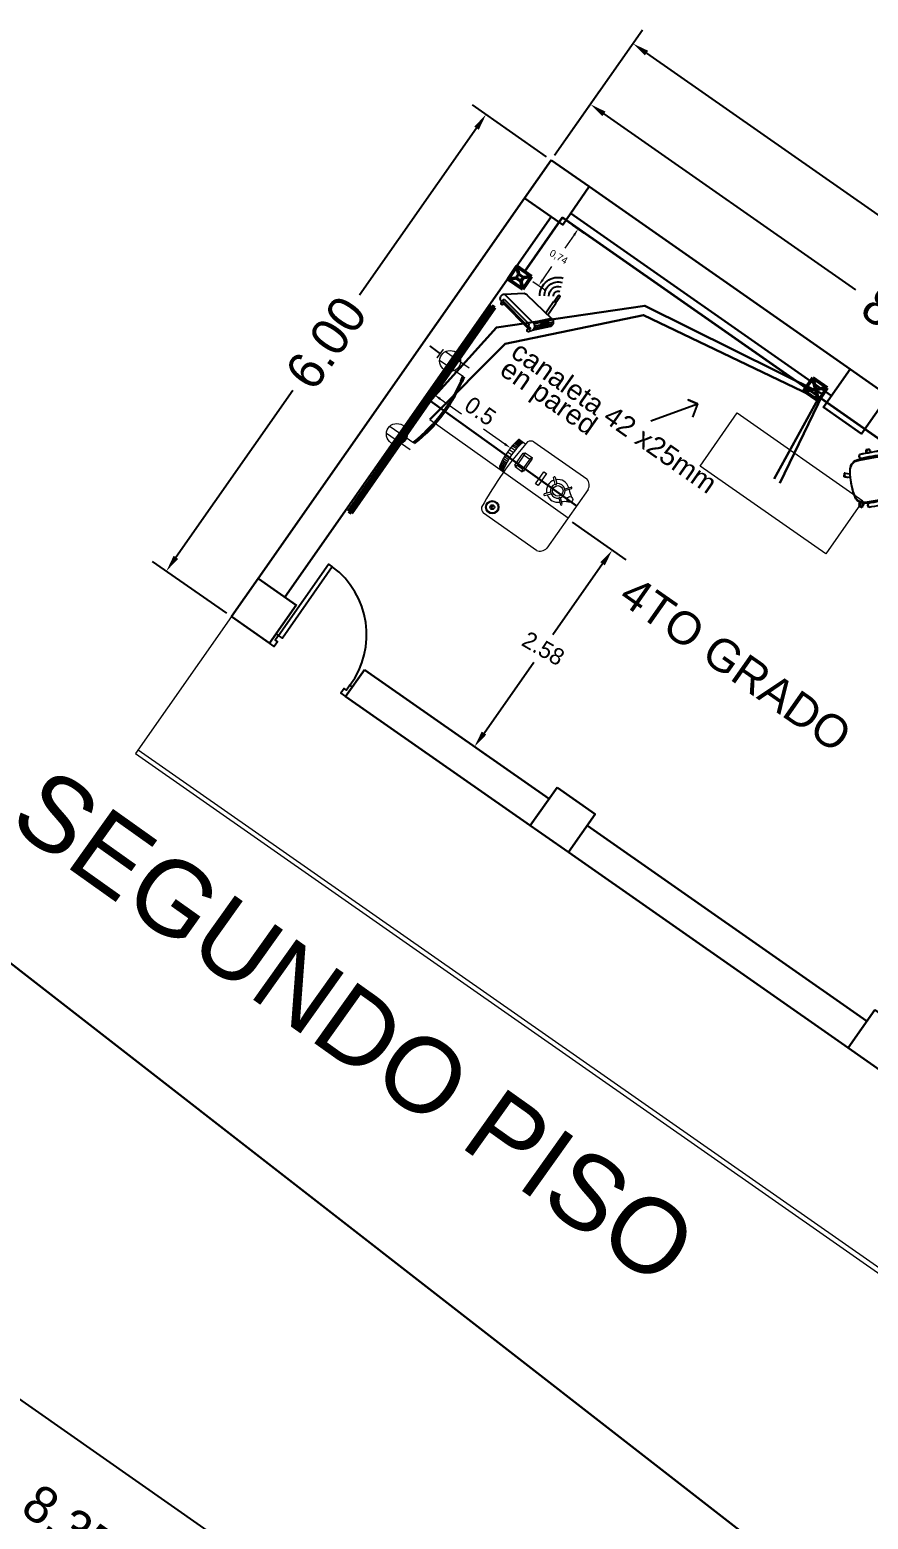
# Model space of a CAD drawing. Header units: metres. Extents: x 643921 to 644430, y 8487964 to 8488110.
# Drawn here: x 644213.16 to 644222.18, y 8488093.95 to 8488109.99 of the extents above; entities that cross this region are included whole.
import ezdxf
from ezdxf.enums import TextEntityAlignment as Align

# ---------------------------------------------------------------- set-up
doc = ezdxf.new("R2010")
doc.units = ezdxf.units.M
doc.header["$MEASUREMENT"] = 0
for name, color, linetype in [('ACHURADOS', 8, 'Continuous'), ('Planta', 251, 'Continuous'), ('Salida de red', 4, 'Continuous'), ('VANOS', 2, 'Continuous')]:
    doc.layers.add(name, color=color, linetype=linetype)
for name, color, linetype, lineweight in [('Anotaciones - Textos_Pluma_Nº__86', 7, 'Continuous', 20), ('Cable USB', 3, 'Continuous', 30), ('CABLE UTP CAT 6', 140, 'COMPU_LINE', 35), ('CIRCUITO DE DATOS', 5, 'Continuous', 50), ('CIRCUITO DE PROYECTORES', 4, 'Continuous', 50), ('CIRCUITO DE SERVIDOR', 6, 'Continuous', 50), ('CIRCUITO ELECTRICO EST DE CARGA', 6, 'Continuous', 50), ('CIRCUITO ELECTRICOS', 7, 'Continuous', 15), ('COLUMNAS', 252, 'Continuous', 30), ('CONECCION USB Y HDMI', 150, 'Continuous', 30), ('CONEXION USB', 3, 'Continuous', 18), ('EQUIPOS ELECTRONICOS', 242, 'Continuous', 13), ('MUEBLES', 150, 'Continuous', 25), ('MUEBLES - PETER', 252, 'Continuous', 5), ('MUEBLES MOVILES', 42, 'Continuous', 5), ('MUROS', 252, 'Continuous', 15), ('PUERTAS', 252, 'Continuous', 5), ('TEXTOS-SUBTITULO', 26, 'Continuous', 30), ('tomacorriente', 1, 'Continuous', 20)]:
    doc.layers.add(name, color=color, linetype=linetype, lineweight=lineweight)
doc.styles.add('COTAS', font='arial.ttf', dxfattribs={"height": 0.075})
doc.styles.add('style4', font='arial.ttf')
doc.linetypes.add('COMPU_LINE', pattern='A,0.5,-0.1,["R",Standard,S=0.1,R=0,X=-0.05,Y=-0.05],-0.1', length=0.7)
doc.dimstyles.new('julio_75', dxfattribs={"dimscale": 0.75, "dimtxt": 0.075, "dimasz": 0.1, "dimexe": 0.1, "dimexo": 0.1, "dimgap": 0.1, "dimtad": 0, "dimtih": 1, "dimtoh": 1, "dimzin": 1, "dimtxsty": 'COTAS', "dimcen": 0.1, "dimclrd": 256, "dimclre": 256, "dimclrt": 256, "dimaunit": 1, "dimadec": 3, "dimazin": 0, "dimtfac": 1, "dimtix": 1, "dimtmove": 0, "dimatfit": 3, "dimfxl": 0.1, "dimfxlon": 1, "dimlwd": -1, "dimlwe": -1, "dimarcsym": 0})
doc.dimstyles.new('UTILIZAR', dxfattribs={"dimtxt": 0.18, "dimasz": 0.18, "dimexe": 0.18, "dimexo": 0.0625, "dimgap": 0.09, "dimtad": 0, "dimtih": 1, "dimtoh": 1, "dimdec": 4, "dimzin": 0, "dimdsep": 46, "dimtxsty": 'Standard', "dimcen": 0.09, "dimadec": 0, "dimazin": 0, "dimtfac": 1, "dimtdec": 4, "dimtofl": 0, "dimtmove": 0, "dimatfit": 3, "dimfxl": 1, "dimtolj": 1, "dimtzin": 0, "dimarcsym": 0})

# ---------------------------------------------------------------- blocks, each defined once
blk = doc.blocks.new('PUERTA8')
at = {"layer": 'VANOS', "ltscale": 0.5}
for points in [[(0.025, 0.05), (0.025, 0.8), (0.065, 0.8), (0.065, 0.05)], [(0, -0.05), (0, 0.05), (0.025, 0.05), (0.025, 0), (0.05, 0), (0.05, -0.05)], [(0.8, -0.05), (0.8, 0.05), (0.775, 0.05), (0.775, 0), (0.75, 0), (0.75, -0.05)]]:
    blk.add_lwpolyline(points, close=True, dxfattribs=at)
at = {"layer": 'VANOS', "color": 8, "ltscale": 0.5}
blk.add_arc((0.045, 0.07), 0.73, 358.4306, 88.4306, dxfattribs=at)
blk = doc.blocks.new('P-1')
at = {"layer": 'ACHURADOS'}
blk.add_blockref('PUERTA8', (0, 0.05), dxfattribs=at)
blk = doc.blocks.new('ECRAN')
at = {"layer": 'CIRCUITO DE SERVIDOR'}
h = blk.add_hatch(color=141, dxfattribs=at)
h.dxf.hatch_style = 1
h.paths.add_polyline_path([(714290.289, 8427261.831), (714290.304, 8427261.851), (714288.907, 8427262.986), (714288.892, 8427262.966)])
at = {"layer": 'CIRCUITO DE SERVIDOR', "color": 0}
for p, q in [((714288.892, 8427262.966), (714288.907, 8427262.986)), ((714290.289, 8427261.831), (714288.892, 8427262.966)), ((714290.304, 8427261.851), (714288.907, 8427262.986)), ((714290.289, 8427261.831), (714290.304, 8427261.851))]:
    blk.add_line(p, q, dxfattribs=at)
blk = doc.blocks.new('PROYECTOR')
at = {"layer": 'EQUIPOS ELECTRONICOS', "color": 22}
for p, q in [((714285.8923, 8427254.0254), (714285.8631, 8427254.0254)), ((714285.8936, 8427254.035), (714285.8644, 8427254.035)), ((714285.8948, 8427254.0431), (714285.8656, 8427254.0431)), ((714285.8961, 8427254.0506), (714285.867, 8427254.0506)), ((714285.8973, 8427254.0568), (714285.8681, 8427254.0568)), ((714285.8984, 8427254.062), (714285.8692, 8427254.062)), ((714285.8992, 8427254.0659), (714285.87, 8427254.0659)), ((714285.8745, 8427254.0694), (714285.9193, 8427254.0694)), ((714285.937, 8427254.0183), (714285.9448, 8427254.0263)), ((714285.9448, 8427254.0263), (714285.9495, 8427254.0119)), ((714285.9936, 8427254.0263), (714285.9875, 8427254.0119)), ((714285.9936, 8427254.0263), (714285.9988, 8427254.0188)), ((714285.8889, 8427253.9712), (714285.8597, 8427253.9712)), ((714285.8893, 8427253.9881), (714285.8601, 8427253.9881)), ((714285.8893, 8427253.9543), (714285.8601, 8427253.9543)), ((714285.8901, 8427254.0034), (714285.8609, 8427254.0034)), ((714285.8901, 8427253.939), (714285.8609, 8427253.939)), ((714285.8912, 8427254.0156), (714285.862, 8427254.0156)), ((714285.937, 8427254.0183), (714285.9495, 8427254.0119)), ((714285.937, 8427253.9345), (714285.9495, 8427253.9409)), ((714285.9448, 8427253.9265), (714285.9495, 8427253.9409)), ((714285.9988, 8427254.0188), (714285.9875, 8427254.0119)), ((714285.9988, 8427253.9339), (714285.9875, 8427253.9409)), ((714285.9936, 8427253.9265), (714285.9875, 8427253.9409)), ((714285.8912, 8427253.9268), (714285.862, 8427253.9268)), ((714285.8923, 8427253.9169), (714285.8631, 8427253.9169)), ((714285.8936, 8427253.9074), (714285.8644, 8427253.9074)), ((714285.8948, 8427253.8993), (714285.8656, 8427253.8993)), ((714285.8961, 8427253.8918), (714285.867, 8427253.8918)), ((714285.8973, 8427253.8856), (714285.8681, 8427253.8856)), ((714285.8984, 8427253.8804), (714285.8692, 8427253.8804)), ((714285.8992, 8427253.8765), (714285.87, 8427253.8765)), ((714285.8745, 8427253.873), (714285.9, 8427253.873)), ((714285.9, 8427253.873), (714285.9079, 8427253.873)), ((714285.937, 8427253.9345), (714285.9448, 8427253.9265)), ((714285.9936, 8427253.9265), (714285.9988, 8427253.9339))]:
    blk.add_line(p, q, dxfattribs=at)
for points in [[(714285.9448, 8427254.0263), (714285.9936, 8427254.0263)], [(714285.9497, 8427254.1075), (714286.3214, 8427254.1075)], [(714286.362, 8427254.062), (714286.362, 8427253.6507)], [(714285.937, 8427253.9345), (714285.937, 8427254.0183)], [(714285.9988, 8427254.0188), (714285.9988, 8427253.9339)], [(714286.1894, 8427253.9789), (714286.1602, 8427254.0041)], [(714286.1667, 8427254.0116), (714286.1959, 8427253.9864)], [(714286.2499, 8427253.9885), (714286.275, 8427254.0177)], [(714286.2825, 8427254.0113), (714286.2574, 8427253.9821)], [(714285.9936, 8427253.9265), (714285.9448, 8427253.9265)], [(714286.1953, 8427253.925), (714286.1702, 8427253.8958)], [(714286.1777, 8427253.8894), (714286.2028, 8427253.9186)], [(714286.2529, 8427253.9243), (714286.2821, 8427253.8992)], [(714286.2886, 8427253.9068), (714286.2594, 8427253.9318)], [(714286.3214, 8427253.6052), (714285.9497, 8427253.6052)]]:
    blk.add_lwpolyline(points, dxfattribs=at)
for points in [[(714285.9495, 8427253.9409), (714285.9495, 8427254.0119), (714285.9875, 8427254.0119), (714285.9875, 8427253.9409)], [(714286.0962, 8427253.9157), (714286.0962, 8427253.9997), (714286.1136, 8427253.9997), (714286.1136, 8427253.9157)], [(714285.9592, 8427253.6606), (714285.9592, 8427253.6638), (714285.971, 8427253.6638), (714285.971, 8427253.6606)]]:
    blk.add_lwpolyline(points, close=True, dxfattribs=at)
for centre, radius in [((714286.2244, 8427253.9554), 0.0304), ((714286.3099, 8427253.9554), 0.0164), ((714285.9712, 8427253.6622), 0.0381), ((714285.9712, 8427253.6622), 0.0331), ((714285.971, 8427253.6622), 0.014)]:
    blk.add_circle(centre, radius, dxfattribs=at)
for centre, radius, start, end in [((714286.2997, 8427253.9712), 0.44, 167.57179, 192.42821), ((714285.8748, 8427254.0645), 0.00496, 93.95339, 163.57981), ((714286.3289, 8427253.9712), 0.44, 167.09848, 192.90152), ((714287.9085, 8427253.8563), 2.0006, 173.42501, 186.57499), ((714285.9554, 8427254.0705), 0.0374, 98.67301, 156.47096), ((714286.3087, 8427254.0552), 0.0537, 7.2076, 76.34413), ((714286.2244, 8427253.9554), 0.0653, 143.60072, 227.29344), ((714286.1652, 8427254.0064), 0.00543, 73.48531, 205.0201), ((714286.2244, 8427253.9554), 0.0653, 51.31728, 134.9047), ((714286.2244, 8427253.9554), 0.0419, 145.85679, 226.23227), ((714286.191, 8427253.9841), 0.00543, 253.48531, 25.0201), ((714286.2244, 8427253.9554), 0.0419, 52.47319, 132.64862), ((714286.2551, 8427253.987), 0.00543, 163.48531, 295.0201), ((714286.2244, 8427253.9554), 0.0419, 325.96223, 39.26824), ((714286.3924, 8427254.1221), 0.1714, 225.60346, 241.2485), ((714286.2773, 8427254.0128), 0.00543, 343.48531, 115.0201), ((714286.3924, 8427253.7886), 0.1714, 118.7515, 131.9741), ((714285.8748, 8427253.8779), 0.00496, 196.42019, 266.04661), ((714286.1754, 8427253.8943), 0.00543, 163.59075, 295.12554), ((714286.2244, 8427253.9554), 0.0653, 235.9964, 315.01013), ((714286.1976, 8427253.9201), 0.00543, 343.59075, 115.12554), ((714286.2244, 8427253.9554), 0.0419, 239.21354, 312.75406), ((714286.2578, 8427253.9266), 0.00543, 73.59075, 205.12554), ((714286.3924, 8427253.7886), 0.1714, 135.30004, 135.5685), ((714286.2837, 8427253.9044), 0.00543, 253.59075, 25.12554), ((714285.9554, 8427253.6422), 0.0374, 203.52904, 261.32699), ((714285.9712, 8427253.6622), 0.00701, 214.74267, 146.59834), ((714286.3087, 8427253.6574), 0.0537, 283.65587, 352.7924)]:
    blk.add_arc(centre, radius, start, end, dxfattribs=at)
blk = doc.blocks.new('TOMACORRIENTE DOBLE')
at = {"layer": 'tomacorriente'}
for p, q in [((697806.719, 8439550.89), (697806.419, 8439550.969)), ((697806.69, 8439550.781), (697806.391, 8439550.86))]:
    blk.add_line(p, q, dxfattribs=at)
blk.add_circle((697806.61, 8439550.86), 0.113, dxfattribs=at)
blk = doc.blocks.new('34')
at = {"layer": 'MUEBLES'}
for p, q in [((1317.81, 1591.536), (1317.792, 1591.508)), ((1317.81, 1591.536), (1317.792, 1591.508)), ((1317.827, 1591.564), (1317.81, 1591.536)), ((1317.827, 1591.564), (1317.81, 1591.536)), ((1317.844, 1591.591), (1317.827, 1591.564)), ((1317.844, 1591.591), (1317.827, 1591.564)), ((1317.86, 1591.618), (1317.844, 1591.591)), ((1317.86, 1591.617), (1317.844, 1591.591)), ((1317.864, 1591.541), (1317.847, 1591.513)), ((1317.864, 1591.54), (1317.847, 1591.513)), ((1317.88, 1591.532), (1317.856, 1591.513)), ((1317.877, 1591.644), (1317.86, 1591.618)), ((1317.876, 1591.642), (1317.86, 1591.617)), ((1317.881, 1591.568), (1317.864, 1591.54)), ((1317.881, 1591.568), (1317.864, 1591.541)), ((1317.888, 1591.527), (1317.864, 1591.507)), ((1317.873, 1591.556), (1317.88, 1591.54)), ((1317.876, 1591.642), (1317.877, 1591.644)), ((1317.877, 1591.644), (1317.899, 1591.637)), ((1317.899, 1591.637), (1317.878, 1591.642)), ((1317.878, 1591.642), (1317.878, 1591.642)), ((1317.878, 1591.642), (1317.878, 1591.642)), ((1317.908, 1591.545), (1317.88, 1591.532)), ((1317.88, 1591.54), (1317.883, 1591.533)), ((1317.897, 1591.594), (1317.881, 1591.568)), ((1317.898, 1591.594), (1317.881, 1591.568)), ((1317.916, 1591.54), (1317.888, 1591.527)), ((1317.897, 1591.593), (1317.899, 1591.591)), ((1317.914, 1591.62), (1317.898, 1591.594)), ((1317.899, 1591.637), (1317.914, 1591.62)), ((1317.912, 1591.621), (1317.899, 1591.637)), ((1317.899, 1591.591), (1317.915, 1591.553)), ((1317.904, 1591.591), (1317.901, 1591.599)), ((1317.908, 1591.582), (1317.904, 1591.591)), ((1317.911, 1591.573), (1317.908, 1591.582)), ((1317.918, 1591.547), (1317.908, 1591.545)), ((1317.91, 1591.579), (1317.915, 1591.618)), ((1317.912, 1591.581), (1317.91, 1591.579)), ((1317.91, 1591.579), (1317.913, 1591.576)), ((1317.914, 1591.567), (1317.911, 1591.573)), ((1317.911, 1591.564), (1317.915, 1591.565)), ((1317.912, 1591.621), (1317.912, 1591.621)), ((1317.912, 1591.621), (1317.912, 1591.621)), ((1317.915, 1591.584), (1317.912, 1591.581)), ((1317.913, 1591.576), (1317.923, 1591.573)), ((1317.915, 1591.565), (1317.914, 1591.567)), ((1317.917, 1591.62), (1317.915, 1591.618)), ((1317.925, 1591.586), (1317.915, 1591.584)), ((1317.915, 1591.553), (1317.918, 1591.547)), ((1317.925, 1591.542), (1317.916, 1591.54)), ((1317.92, 1591.623), (1317.917, 1591.62)), ((1317.939, 1591.551), (1317.918, 1591.547)), ((1317.931, 1591.625), (1317.92, 1591.623)), ((1317.923, 1591.573), (1317.934, 1591.57)), ((1317.942, 1591.587), (1317.925, 1591.586)), ((1317.946, 1591.547), (1317.925, 1591.542)), ((1317.949, 1591.626), (1317.931, 1591.625)), ((1317.934, 1591.57), (1317.941, 1591.569)), ((1317.971, 1591.55), (1317.939, 1591.551)), ((1317.941, 1591.569), (1317.947, 1591.567)), ((1317.952, 1591.587), (1317.942, 1591.587)), ((1317.977, 1591.546), (1317.946, 1591.547)), ((1317.947, 1591.567), (1317.961, 1591.562)), ((1317.959, 1591.625), (1317.949, 1591.626)), ((1317.965, 1591.585), (1317.952, 1591.587)), ((1317.974, 1591.623), (1317.959, 1591.625)), ((1317.961, 1591.562), (1317.977, 1591.556)), ((1317.994, 1591.579), (1317.965, 1591.585)), ((1317.991, 1591.543), (1317.971, 1591.55)), ((1318.004, 1591.617), (1317.974, 1591.623)), ((1317.977, 1591.556), (1317.994, 1591.551)), ((1317.996, 1591.539), (1317.977, 1591.546)), ((1318.009, 1591.532), (1317.991, 1591.543)), ((1318.027, 1591.572), (1317.994, 1591.579)), ((1317.994, 1591.551), (1318.016, 1591.545)), ((1318.013, 1591.529), (1317.996, 1591.539)), ((1318.039, 1591.609), (1318.004, 1591.617)), ((1318.013, 1591.529), (1318.009, 1591.532)), ((1318.053, 1591.504), (1318.013, 1591.529)), ((1318.016, 1591.545), (1318.089, 1591.513)), ((1318.032, 1591.571), (1318.027, 1591.572)), ((1318.062, 1591.559), (1318.032, 1591.571)), ((1318.045, 1591.608), (1318.039, 1591.609)), ((1318.077, 1591.595), (1318.045, 1591.608)), ((1318.081, 1591.552), (1318.062, 1591.559)), ((1318.097, 1591.587), (1318.077, 1591.595)), ((1318.1, 1591.544), (1318.081, 1591.552)), ((1318.117, 1591.579), (1318.097, 1591.587)), ((1318.106, 1591.541), (1318.1, 1591.544)), ((1318.119, 1591.533), (1318.106, 1591.541)), ((1318.125, 1591.576), (1318.117, 1591.579)), ((1318.138, 1591.521), (1318.119, 1591.533)), ((1318.139, 1591.567), (1318.125, 1591.576)), ((1318.158, 1591.509), (1318.138, 1591.521)), ((1318.159, 1591.554), (1318.139, 1591.567)), ((1318.179, 1591.542), (1318.159, 1591.554)), ((1318.197, 1591.53), (1318.179, 1591.542)), ((1318.2, 1591.528), (1318.197, 1591.53)), ((1318.217, 1591.513), (1318.2, 1591.528)), ((1318.23, 1591.514), (1318.235, 1591.518)), ((1318.235, 1591.518), (1318.236, 1591.519)), ((1318.236, 1591.519), (1318.263, 1591.489)), ((1317.723, 1591.398), (1317.707, 1591.373)), ((1317.708, 1591.374), (1317.707, 1591.373)), ((1317.707, 1591.373), (1317.723, 1591.356)), ((1317.724, 1591.399), (1317.708, 1591.374)), ((1317.723, 1591.355), (1317.708, 1591.371)), ((1317.708, 1591.371), (1317.709, 1591.371)), ((1317.709, 1591.371), (1317.708, 1591.371)), ((1317.74, 1591.425), (1317.723, 1591.398)), ((1317.74, 1591.425), (1317.724, 1591.399)), ((1317.757, 1591.452), (1317.74, 1591.425)), ((1317.757, 1591.452), (1317.74, 1591.425)), ((1317.837, 1591.489), (1317.743, 1591.34)), ((1317.76, 1591.375), (1317.744, 1591.349)), ((1317.761, 1591.376), (1317.746, 1591.351)), ((1317.845, 1591.483), (1317.752, 1591.334)), ((1317.775, 1591.48), (1317.757, 1591.452)), ((1317.775, 1591.48), (1317.757, 1591.452)), ((1317.777, 1591.402), (1317.76, 1591.375)), ((1317.777, 1591.402), (1317.761, 1591.376)), ((1317.792, 1591.508), (1317.775, 1591.48)), ((1317.792, 1591.508), (1317.775, 1591.48)), ((1317.794, 1591.429), (1317.777, 1591.402)), ((1317.794, 1591.429), (1317.777, 1591.402)), ((1317.812, 1591.457), (1317.794, 1591.429)), ((1317.812, 1591.457), (1317.794, 1591.429)), ((1317.829, 1591.485), (1317.812, 1591.457)), ((1317.829, 1591.485), (1317.812, 1591.457)), ((1317.847, 1591.513), (1317.829, 1591.485)), ((1317.847, 1591.513), (1317.829, 1591.485)), ((1317.856, 1591.513), (1317.837, 1591.489)), ((1317.864, 1591.507), (1317.845, 1591.483)), ((1318.164, 1591.435), (1318.053, 1591.504)), ((1318.089, 1591.513), (1318.156, 1591.47)), ((1318.158, 1591.458), (1318.145, 1591.447)), ((1318.156, 1591.47), (1318.217, 1591.419)), ((1318.174, 1591.499), (1318.158, 1591.509)), ((1318.164, 1591.463), (1318.158, 1591.458)), ((1318.211, 1591.406), (1318.164, 1591.435)), ((1318.176, 1591.497), (1318.174, 1591.499)), ((1318.193, 1591.482), (1318.176, 1591.497)), ((1318.183, 1591.429), (1318.179, 1591.426)), ((1318.195, 1591.438), (1318.183, 1591.429)), ((1318.208, 1591.469), (1318.193, 1591.482)), ((1318.233, 1591.445), (1318.208, 1591.469)), ((1318.225, 1591.396), (1318.211, 1591.406)), ((1318.211, 1591.406), (1318.216, 1591.403)), ((1318.231, 1591.393), (1318.216, 1591.403)), ((1318.233, 1591.498), (1318.217, 1591.513)), ((1318.217, 1591.419), (1318.232, 1591.403)), ((1318.223, 1591.511), (1318.221, 1591.51)), ((1318.223, 1591.511), (1318.229, 1591.512)), ((1318.238, 1591.384), (1318.225, 1591.396)), ((1318.227, 1591.512), (1318.23, 1591.514)), ((1318.229, 1591.512), (1318.237, 1591.509)), ((1318.244, 1591.381), (1318.231, 1591.393)), ((1318.232, 1591.403), (1318.244, 1591.39)), ((1318.261, 1591.473), (1318.233, 1591.498)), ((1318.236, 1591.442), (1318.233, 1591.445)), ((1318.257, 1591.415), (1318.236, 1591.442)), ((1318.237, 1591.509), (1318.244, 1591.503)), ((1318.253, 1591.357), (1318.238, 1591.384)), ((1318.244, 1591.503), (1318.248, 1591.496)), ((1318.244, 1591.39), (1318.256, 1591.377)), ((1318.26, 1591.352), (1318.244, 1591.381)), ((1318.248, 1591.496), (1318.25, 1591.488)), ((1318.25, 1591.488), (1318.248, 1591.484)), ((1318.253, 1591.481), (1318.256, 1591.483)), ((1318.257, 1591.341), (1318.253, 1591.357)), ((1318.256, 1591.483), (1318.261, 1591.487)), ((1318.256, 1591.377), (1318.267, 1591.366)), ((1318.275, 1591.391), (1318.257, 1591.415)), ((1318.261, 1591.487), (1318.263, 1591.489)), ((1318.264, 1591.47), (1318.261, 1591.473)), ((1318.287, 1591.441), (1318.264, 1591.47)), ((1318.267, 1591.366), (1318.271, 1591.362)), ((1318.271, 1591.362), (1318.276, 1591.356)), ((1318.283, 1591.38), (1318.275, 1591.391)), ((1318.276, 1591.356), (1318.283, 1591.348)), ((1318.287, 1591.371), (1318.283, 1591.38)), ((1318.306, 1591.416), (1318.287, 1591.441)), ((1318.294, 1591.355), (1318.287, 1591.371)), ((1318.294, 1591.339), (1318.327, 1591.36)), ((1318.314, 1591.404), (1318.306, 1591.416)), ((1318.319, 1591.394), (1318.314, 1591.404)), ((1318.331, 1591.361), (1318.314, 1591.335)), ((1318.33, 1591.359), (1318.314, 1591.334)), ((1318.327, 1591.377), (1318.319, 1591.394)), ((1318.33, 1591.367), (1318.327, 1591.377)), ((1318.327, 1591.36), (1318.328, 1591.363)), ((1318.328, 1591.363), (1318.33, 1591.367)), ((1318.33, 1591.359), (1318.331, 1591.361)), ((1318.331, 1591.361), (1318.353, 1591.354)), ((1318.352, 1591.354), (1318.332, 1591.36)), ((1318.332, 1591.36), (1318.332, 1591.36)), ((1317.682, 1591.305), (1317.68, 1591.305)), ((1317.683, 1591.265), (1317.68, 1591.305)), ((1317.688, 1591.305), (1317.682, 1591.305)), ((1317.685, 1591.265), (1317.683, 1591.265)), ((1317.692, 1591.266), (1317.685, 1591.265)), ((1317.686, 1591.282), (1317.687, 1591.291)), ((1317.689, 1591.274), (1317.686, 1591.282)), ((1317.687, 1591.291), (1317.69, 1591.298)), ((1317.697, 1591.306), (1317.688, 1591.305)), ((1317.693, 1591.267), (1317.689, 1591.274)), ((1317.69, 1591.298), (1317.696, 1591.302)), ((1317.695, 1591.266), (1317.692, 1591.266)), ((1317.699, 1591.264), (1317.693, 1591.267)), ((1317.696, 1591.302), (1317.727, 1591.303)), ((1317.708, 1591.306), (1317.697, 1591.306)), ((1317.699, 1591.264), (1317.723, 1591.265)), ((1317.717, 1591.307), (1317.708, 1591.306)), ((1317.723, 1591.307), (1317.717, 1591.307)), ((1317.727, 1591.304), (1317.722, 1591.277)), ((1317.722, 1591.277), (1317.723, 1591.252)), ((1317.723, 1591.356), (1317.744, 1591.349)), ((1317.742, 1591.35), (1317.723, 1591.355)), ((1317.726, 1591.307), (1317.723, 1591.307)), ((1317.723, 1591.252), (1317.727, 1591.241)), ((1317.726, 1591.303), (1317.726, 1591.307)), ((1317.737, 1591.328), (1317.727, 1591.304)), ((1317.727, 1591.241), (1317.731, 1591.229)), ((1317.735, 1591.298), (1317.73, 1591.272)), ((1317.73, 1591.272), (1317.731, 1591.247)), ((1317.731, 1591.247), (1317.734, 1591.237)), ((1317.731, 1591.229), (1317.742, 1591.21)), ((1317.734, 1591.237), (1317.738, 1591.224)), ((1317.745, 1591.323), (1317.735, 1591.298)), ((1317.743, 1591.34), (1317.737, 1591.328)), ((1317.738, 1591.224), (1317.748, 1591.206)), ((1317.742, 1591.35), (1317.742, 1591.35)), ((1317.742, 1591.35), (1317.742, 1591.35)), ((1317.742, 1591.21), (1317.755, 1591.196)), ((1317.744, 1591.349), (1317.746, 1591.351)), ((1317.752, 1591.334), (1317.745, 1591.323)), ((1317.748, 1591.206), (1317.76, 1591.193)), ((1317.755, 1591.196), (1317.801, 1591.155)), ((1318.143, 1591.09), (1318.236, 1591.239)), ((1318.152, 1591.084), (1318.245, 1591.233)), ((1318.228, 1591.198), (1318.211, 1591.17)), ((1318.228, 1591.197), (1318.211, 1591.17)), ((1318.246, 1591.226), (1318.228, 1591.198)), ((1318.246, 1591.226), (1318.228, 1591.197)), ((1318.236, 1591.239), (1318.251, 1591.266)), ((1318.245, 1591.233), (1318.26, 1591.26)), ((1318.263, 1591.254), (1318.246, 1591.226)), ((1318.263, 1591.253), (1318.246, 1591.226)), ((1318.251, 1591.266), (1318.26, 1591.295)), ((1318.26, 1591.326), (1318.257, 1591.341)), ((1318.264, 1591.336), (1318.26, 1591.352)), ((1318.26, 1591.295), (1318.26, 1591.326)), ((1318.26, 1591.26), (1318.268, 1591.29)), ((1318.281, 1591.281), (1318.263, 1591.253)), ((1318.281, 1591.281), (1318.263, 1591.254)), ((1318.268, 1591.321), (1318.264, 1591.336)), ((1318.283, 1591.202), (1318.265, 1591.174)), ((1318.283, 1591.202), (1318.266, 1591.174)), ((1318.268, 1591.29), (1318.268, 1591.321)), ((1318.298, 1591.309), (1318.281, 1591.281)), ((1318.297, 1591.308), (1318.281, 1591.281)), ((1318.283, 1591.348), (1318.288, 1591.342)), ((1318.3, 1591.23), (1318.283, 1591.202)), ((1318.301, 1591.23), (1318.283, 1591.202)), ((1318.288, 1591.342), (1318.292, 1591.339)), ((1318.292, 1591.339), (1318.294, 1591.339)), ((1318.297, 1591.345), (1318.294, 1591.355)), ((1318.294, 1591.339), (1318.295, 1591.342)), ((1318.295, 1591.342), (1318.297, 1591.345)), ((1318.314, 1591.334), (1318.297, 1591.308)), ((1318.314, 1591.335), (1318.298, 1591.309)), ((1318.318, 1591.258), (1318.3, 1591.23)), ((1318.318, 1591.258), (1318.301, 1591.23)), ((1318.335, 1591.285), (1318.318, 1591.258)), ((1318.335, 1591.285), (1318.318, 1591.258)), ((1318.351, 1591.312), (1318.335, 1591.285)), ((1318.351, 1591.311), (1318.335, 1591.285)), ((1318.368, 1591.338), (1318.351, 1591.312)), ((1318.366, 1591.339), (1318.352, 1591.354)), ((1318.353, 1591.354), (1318.368, 1591.338)), ((1318.366, 1591.339), (1318.366, 1591.339)), ((1318.366, 1591.339), (1318.366, 1591.339)), ((1317.76, 1591.193), (1317.805, 1591.153)), ((1317.801, 1591.155), (1317.822, 1591.14)), ((1317.805, 1591.153), (1317.825, 1591.138)), ((1317.822, 1591.14), (1317.851, 1591.118)), ((1317.825, 1591.138), (1317.852, 1591.117)), ((1317.851, 1591.118), (1317.878, 1591.101)), ((1317.852, 1591.117), (1317.903, 1591.086)), ((1317.903, 1591.086), (1317.935, 1591.069)), ((1317.903, 1591.086), (1317.904, 1591.085)), ((1317.904, 1591.085), (1317.937, 1591.068)), ((1317.918, 1591.013), (1317.928, 1591.053)), ((1317.921, 1591.041), (1317.919, 1591.035)), ((1317.921, 1591.043), (1317.921, 1591.041)), ((1317.925, 1591.042), (1317.921, 1591.043)), ((1317.928, 1591.053), (1317.932, 1591.07)), ((1317.935, 1591.069), (1317.956, 1591.058)), ((1317.937, 1591.068), (1317.959, 1591.056)), ((1317.956, 1591.058), (1318.011, 1591.035)), ((1317.956, 1591.003), (1317.965, 1591.043)), ((1317.959, 1591.056), (1318.016, 1591.032)), ((1317.965, 1591.043), (1317.968, 1591.053)), ((1318.011, 1591.035), (1318.044, 1591.029)), ((1318.072, 1591.032), (1318.096, 1591.043)), ((1318.08, 1591.028), (1318.104, 1591.038)), ((1318.096, 1591.043), (1318.115, 1591.057)), ((1318.104, 1591.038), (1318.124, 1591.052)), ((1318.115, 1591.057), (1318.135, 1591.078)), ((1318.124, 1591.052), (1318.144, 1591.072)), ((1318.135, 1591.078), (1318.143, 1591.09)), ((1318.144, 1591.072), (1318.152, 1591.084)), ((1318.177, 1591.116), (1318.161, 1591.09)), ((1318.162, 1591.092), (1318.161, 1591.09)), ((1318.161, 1591.09), (1318.177, 1591.073)), ((1318.177, 1591.116), (1318.162, 1591.092)), ((1318.162, 1591.088), (1318.162, 1591.089)), ((1318.176, 1591.072), (1318.162, 1591.088)), ((1318.196, 1591.067), (1318.176, 1591.072)), ((1318.194, 1591.143), (1318.177, 1591.116)), ((1318.194, 1591.142), (1318.177, 1591.116)), ((1318.177, 1591.073), (1318.198, 1591.067)), ((1318.211, 1591.17), (1318.194, 1591.143)), ((1318.211, 1591.17), (1318.194, 1591.142)), ((1318.196, 1591.068), (1318.196, 1591.067)), ((1318.196, 1591.067), (1318.196, 1591.067)), ((1318.214, 1591.092), (1318.198, 1591.067)), ((1318.198, 1591.067), (1318.199, 1591.068)), ((1318.215, 1591.093), (1318.199, 1591.068)), ((1318.204, 1591.159), (1318.2, 1591.162)), ((1318.204, 1591.159), (1318.2, 1591.162)), ((1318.231, 1591.119), (1318.214, 1591.092)), ((1318.231, 1591.119), (1318.215, 1591.093)), ((1318.224, 1591.191), (1318.22, 1591.193)), ((1318.248, 1591.147), (1318.231, 1591.119)), ((1318.248, 1591.146), (1318.231, 1591.119)), ((1318.239, 1591.132), (1318.247, 1591.128)), ((1318.247, 1591.128), (1318.239, 1591.132)), ((1318.26, 1591.124), (1318.241, 1591.136)), ((1318.254, 1591.128), (1318.241, 1591.136)), ((1318.247, 1591.128), (1318.256, 1591.122)), ((1318.256, 1591.122), (1318.247, 1591.128)), ((1318.266, 1591.174), (1318.248, 1591.147)), ((1318.265, 1591.174), (1318.248, 1591.146)), ((1318.256, 1591.122), (1318.264, 1591.117)), ((1318.264, 1591.117), (1318.256, 1591.122)), ((1318.266, 1591.125), (1318.26, 1591.124)), ((1318.274, 1591.159), (1318.261, 1591.167)), ((1318.279, 1591.156), (1318.261, 1591.167)), ((1318.264, 1591.117), (1318.269, 1591.114)), ((1318.269, 1591.114), (1318.264, 1591.117)), ((1318.273, 1591.128), (1318.266, 1591.125)), ((1318.269, 1591.114), (1318.271, 1591.112)), ((1318.271, 1591.112), (1318.269, 1591.114)), ((1318.292, 1591.146), (1318.271, 1591.112)), ((1318.279, 1591.134), (1318.273, 1591.128)), ((1318.274, 1591.159), (1318.279, 1591.156)), ((1318.279, 1591.156), (1318.282, 1591.15)), ((1318.282, 1591.142), (1318.279, 1591.134)), ((1318.281, 1591.152), (1318.284, 1591.15)), ((1318.282, 1591.15), (1318.282, 1591.142)), ((1318.284, 1591.15), (1318.29, 1591.147)), ((1318.29, 1591.147), (1318.292, 1591.146)), ((1317.913, 1591.007), (1317.911, 1591.001)), ((1317.911, 1591.001), (1317.911, 1590.999)), ((1317.95, 1590.989), (1317.911, 1590.999)), ((1317.915, 1591.016), (1317.913, 1591.007)), ((1317.917, 1591.026), (1317.915, 1591.016)), ((1317.919, 1591.035), (1317.917, 1591.026)), ((1317.921, 1591.007), (1317.918, 1591.013)), ((1317.927, 1591.001), (1317.921, 1591.007)), ((1317.935, 1590.998), (1317.927, 1591.001)), ((1317.943, 1590.997), (1317.935, 1590.998)), ((1317.951, 1590.999), (1317.943, 1590.997)), ((1317.952, 1590.997), (1317.95, 1590.991)), ((1317.95, 1590.991), (1317.95, 1590.989)), ((1317.956, 1591.003), (1317.951, 1590.999)), ((1317.953, 1591.001), (1317.952, 1590.997)), ((1318.016, 1591.032), (1318.051, 1591.025)), ((1318.044, 1591.029), (1318.064, 1591.031)), ((1318.051, 1591.025), (1318.071, 1591.027)), ((1318.064, 1591.031), (1318.072, 1591.032)), ((1318.071, 1591.027), (1318.08, 1591.028))]:
    blk.add_line(p, q, dxfattribs=at)
blk = doc.blocks.new('ACCES POINT')
at = {"color": 92}
for p, q in [((714282.93, 8427256.317), (714282.93, 8427256.314)), ((714282.941, 8427256.317), (714282.941, 8427256.315)), ((714282.921, 8427256.134), (714282.921, 8427256.231)), ((714282.921, 8427256.078), (714282.921, 8427256.134)), ((714282.952, 8427256.134), (714282.952, 8427256.231)), ((714282.952, 8427256.083), (714282.952, 8427256.134)), ((714282.818, 8427256.024), (714282.958, 8427255.874)), ((714282.819, 8427256.007), (714282.959, 8427255.856)), ((714282.824, 8427255.992), (714282.964, 8427255.842)), ((714282.826, 8427256.045), (714282.861, 8427256.007)), ((714282.846, 8427256.064), (714282.882, 8427256.025)), ((714282.857, 8427256.068), (714282.895, 8427256.028)), ((714282.859, 8427256.005), (714282.913, 8427255.947)), ((714282.865, 8427256.069), (714283.005, 8427255.919)), ((714282.915, 8427255.95), (714282.966, 8427255.895)), ((714282.936, 8427255.967), (714282.986, 8427255.913)), ((714282.949, 8427255.97), (714282.997, 8427255.917)), ((714283.005, 8427255.919), (714283.429, 8427255.994)), ((714283.397, 8427255.947), (714283.03, 8427255.88)), ((714283.404, 8427255.922), (714283.037, 8427255.855)), ((714282.976, 8427255.83), (714282.965, 8427255.841)), ((714282.976, 8427255.83), (714283.422, 8427255.911)), ((714282.978, 8427255.83), (714282.978, 8427255.818)), ((714283.011, 8427255.821), (714283.011, 8427255.836)), ((714283.378, 8427255.903), (714283.378, 8427255.895)), ((714283.405, 8427255.908), (714283.405, 8427255.895))]:
    blk.add_line(p, q, dxfattribs=at)
for points in [[(714282.925, 8427256.235), (714282.925, 8427256.31)], [(714282.948, 8427256.235), (714282.948, 8427256.31)], [(714283.229, 8427256.126), (714282.865, 8427256.069)], [(714283.429, 8427255.994), (714283.263, 8427256.122)]]:
    blk.add_lwpolyline(points, dxfattribs=at)
for centre in [(714282.993, 8427255.849), (714283.007, 8427255.851), (714283.02, 8427255.854)]:
    blk.add_circle(centre, 0.00399, dxfattribs=at)
for centre, radius, start, end in [((714282.948, 8427256.31), 0.0984, 322.0864, 73.8838), ((714282.948, 8427256.31), 0.148, 323.6467, 72.2452), ((714282.948, 8427256.31), 0.197, 324.4234, 71.4296), ((714282.936, 8427256.219), 0.0194, 37.7243, 142.2757), ((714282.936, 8427256.3), 0.0155, 40.3834, 139.6166), ((714282.936, 8427256.314), 0.00651, 35.1733, 144.9998), ((714282.948, 8427256.31), 0.0489, 317.3396, 78.8718), ((714283.239, 8427256.073), 0.0539, 64.318, 101.064), ((714282.869, 8427256.018), 0.0515, 94.5799, 210.7273), ((714282.899, 8427255.982), 0.0456, 84.1018, 150.5306), ((714282.903, 8427255.978), 0.0456, 84.1018, 150.5306), ((714282.908, 8427255.973), 0.0456, 84.1018, 150.5306), ((714282.912, 8427255.968), 0.0456, 84.1018, 150.5306), ((714282.917, 8427255.963), 0.0456, 84.1018, 150.5306), ((714282.921, 8427255.958), 0.0456, 84.1018, 150.5306), ((714282.926, 8427255.953), 0.0456, 84.1018, 150.5306), ((714282.93, 8427255.949), 0.0456, 84.1018, 150.5306), ((714282.935, 8427255.944), 0.0456, 84.1018, 150.5306), ((714282.939, 8427255.939), 0.0456, 84.1018, 150.5306), ((714282.944, 8427255.934), 0.0456, 84.1018, 150.5306), ((714282.948, 8427255.929), 0.0456, 84.1018, 150.5306), ((714282.953, 8427255.925), 0.0456, 84.1018, 150.5306), ((714283.009, 8427255.867), 0.0515, 94.5799, 210.7273), ((714283.39, 8427255.932), 0.0167, 326.4303, 65.278), ((714283.402, 8427255.955), 0.0478, 294.6996, 54.5999), ((714282.995, 8427255.823), 0.0171, 196.7065, 353.7504), ((714283.037, 8427255.868), 0.0134, 123.9317, 267.7766), ((714283.391, 8427255.897), 0.0136, 171.6117, 8.3883)]:
    blk.add_arc(centre, radius, start, end, dxfattribs=at)
blk = doc.blocks.new('*D72')
at = {"layer": 'Anotaciones - Textos_Pluma_Nº__86', "color": 0, "lineweight": -2, "transparency": 16777216}
for p, q in [((644218.801, 8488108.636), (644219.289, 8488109.332)), ((644219.333, 8488109.081), (644222.041, 8488107.186)), ((644225.879, 8488104.5), (644223.171, 8488106.395)), ((644225.642, 8488103.848), (644226.13, 8488104.544))]:
    blk.add_line(p, q, dxfattribs=at)
at = {"layer": 'Anotaciones - Textos_Pluma_Nº__86', "color": 0, "transparency": 16777216}
for points in [[(644219.35, 8488109.106), (644219.316, 8488109.057), (644219.186, 8488109.185)], [(644225.896, 8488104.525), (644225.862, 8488104.475), (644226.027, 8488104.397)]]:
    blk.add_solid(points, dxfattribs=at)
at = {"layer": 'Defpoints', "color": 0, "transparency": 16777216}
for p in [(644218.766, 8488108.584), (644226.027, 8488104.397), (644225.607, 8488103.797)]:
    blk.add_point(p, dxfattribs=at)
at = {"layer": 'Anotaciones - Textos_Pluma_Nº__86', "color": 0, "transparency": 16777216, "insert": (644222.606, 8488106.791), "char_height": 0.4, "attachment_point": 5, "rotation": 325.0132}
blk.add_mtext('\\A1;8.35', dxfattribs=at)
blk = doc.blocks.new('*D71')
at = {"layer": 'Anotaciones - Textos_Pluma_Nº__86', "color": 0, "lineweight": -2, "transparency": 16777216}
for p, q in [((644218.801, 8488108.636), (644219.747, 8488109.987)), ((644219.791, 8488109.736), (644232.419, 8488100.898)), ((644246.451, 8488091.078), (644233.823, 8488099.916)), ((644245.756, 8488089.771), (644246.702, 8488091.122))]:
    blk.add_line(p, q, dxfattribs=at)
at = {"layer": 'Anotaciones - Textos_Pluma_Nº__86', "color": 0, "transparency": 16777216}
for points in [[(644219.809, 8488109.761), (644219.774, 8488109.712), (644219.644, 8488109.839)], [(644246.468, 8488091.103), (644246.434, 8488091.054), (644246.598, 8488090.975)]]:
    blk.add_solid(points, dxfattribs=at)
at = {"layer": 'Defpoints', "color": 0, "transparency": 16777216}
for p in [(644219.644, 8488109.839), (644218.766, 8488108.584), (644245.72, 8488089.72)]:
    blk.add_point(p, dxfattribs=at)
at = {"layer": 'Anotaciones - Textos_Pluma_Nº__86', "color": 0, "transparency": 16777216, "insert": (644233.121, 8488100.407), "char_height": 0.4, "attachment_point": 5, "rotation": 325.0132}
blk.add_mtext('\\A1;32.90', dxfattribs=at)
blk = doc.blocks.new('*D76')
at = {"layer": 'Anotaciones - Textos_Pluma_Nº__86', "color": 0, "lineweight": -2, "transparency": 16777216}
for p, q in [((644218.714, 8488108.62), (644217.917, 8488109.178)), ((644217.962, 8488108.927), (644216.702, 8488107.128)), ((644214.728, 8488104.307), (644215.987, 8488106.106)), ((644215.274, 8488103.705), (644214.477, 8488104.262))]:
    blk.add_line(p, q, dxfattribs=at)
at = {"layer": 'Anotaciones - Textos_Pluma_Nº__86', "color": 0, "transparency": 16777216}
for points in [[(644217.937, 8488108.945), (644217.986, 8488108.91), (644218.065, 8488109.075)], [(644214.703, 8488104.324), (644214.752, 8488104.289), (644214.625, 8488104.159)]]:
    blk.add_solid(points, dxfattribs=at)
at = {"layer": 'Defpoints', "color": 0, "transparency": 16777216}
for p in [(644218.766, 8488108.584), (644214.625, 8488104.159), (644215.325, 8488103.669)]:
    blk.add_point(p, dxfattribs=at)
at = {"layer": 'Anotaciones - Textos_Pluma_Nº__86', "color": 0, "transparency": 16777216, "insert": (644216.345, 8488106.617), "char_height": 0.4, "attachment_point": 5, "rotation": 55.0132}
blk.add_mtext('\\A1;6.00', dxfattribs=at)
blk = doc.blocks.new('*D65')
at = {"layer": 'Anotaciones - Textos_Pluma_Nº__86', "color": 0, "lineweight": -2, "transparency": 16777216}
for p, q in [((644209.773, 8488095.736), (644210.261, 8488096.432)), ((644210.305, 8488096.182), (644213.013, 8488094.287)), ((644216.851, 8488091.6), (644214.143, 8488093.495)), ((644216.614, 8488090.948), (644217.102, 8488091.645))]:
    blk.add_line(p, q, dxfattribs=at)
at = {"layer": 'Anotaciones - Textos_Pluma_Nº__86', "color": 0, "transparency": 16777216}
for points in [[(644210.322, 8488096.206), (644210.288, 8488096.157), (644210.158, 8488096.285)], [(644216.868, 8488091.625), (644216.834, 8488091.576), (644216.999, 8488091.497)]]:
    blk.add_solid(points, dxfattribs=at)
at = {"layer": 'Defpoints', "color": 0, "transparency": 16777216}
for p in [(644209.738, 8488095.685), (644216.999, 8488091.497), (644216.579, 8488090.897)]:
    blk.add_point(p, dxfattribs=at)
at = {"layer": 'Anotaciones - Textos_Pluma_Nº__86', "color": 0, "transparency": 16777216, "insert": (644213.578, 8488093.891), "char_height": 0.4, "attachment_point": 5, "rotation": 325.0132}
blk.add_mtext('\\A1;8.35', dxfattribs=at)
blk = doc.blocks.new('*D69')
at = {"layer": 'Anotaciones - Textos_Pluma_Nº__86', "color": 0, "lineweight": -2, "transparency": 16777216}
for p, q in [((644209.773, 8488095.736), (644210.719, 8488097.087)), ((644210.763, 8488096.837), (644223.391, 8488087.999)), ((644237.423, 8488078.179), (644224.795, 8488087.016)), ((644236.728, 8488076.872), (644237.674, 8488078.223))]:
    blk.add_line(p, q, dxfattribs=at)
at = {"layer": 'Anotaciones - Textos_Pluma_Nº__86', "color": 0, "transparency": 16777216}
for points in [[(644210.781, 8488096.861), (644210.746, 8488096.812), (644210.616, 8488096.94)], [(644237.44, 8488078.203), (644237.406, 8488078.154), (644237.57, 8488078.075)]]:
    blk.add_solid(points, dxfattribs=at)
at = {"layer": 'Defpoints', "color": 0, "transparency": 16777216}
for p in [(644210.616, 8488096.94), (644209.738, 8488095.685), (644236.692, 8488076.82)]:
    blk.add_point(p, dxfattribs=at)
at = {"layer": 'Anotaciones - Textos_Pluma_Nº__86', "color": 0, "transparency": 16777216, "insert": (644224.093, 8488087.508), "char_height": 0.4, "attachment_point": 5, "rotation": 325.0132}
blk.add_mtext('\\A1;32.90', dxfattribs=at)
blk = doc.blocks.new('*D81')
at = {"layer": 'Anotaciones - Textos_Pluma_Nº__86', "color": 0, "lineweight": -2, "transparency": 16777216}
for p, q in [((644218.991, 8488104.685), (644219.569, 8488104.281)), ((644219.318, 8488104.237), (644218.784, 8488103.473)), ((644218.043, 8488102.414), (644218.577, 8488103.177)), ((644217.509, 8488102.568), (644218.087, 8488102.163))]:
    blk.add_line(p, q, dxfattribs=at)
at = {"layer": 'Anotaciones - Textos_Pluma_Nº__86', "color": 0, "transparency": 16777216}
for points in [[(644219.294, 8488104.254), (644219.343, 8488104.22), (644219.422, 8488104.384)], [(644218.018, 8488102.431), (644218.067, 8488102.397), (644217.939, 8488102.266)]]:
    blk.add_solid(points, dxfattribs=at)
at = {"layer": 'Defpoints', "color": 0, "transparency": 16777216}
for p in [(644218.94, 8488104.721), (644217.458, 8488102.603), (644217.939, 8488102.266)]:
    blk.add_point(p, dxfattribs=at)
at = {"layer": 'Anotaciones - Textos_Pluma_Nº__86', "color": 0, "transparency": 16777216, "insert": (644218.681, 8488103.325), "char_height": 0.18, "attachment_point": 5, "rotation": 330}
blk.add_mtext('\\A1;2.58', dxfattribs=at)
blk = doc.blocks.new('*D83')
at = {"layer": 'Anotaciones - Textos_Pluma_Nº__86', "transparency": 16777216}
for p, q in [((644218.994, 8488107.883), (644219.117, 8488107.797)), ((644219.012, 8488107.779), (644218.912, 8488107.635)), ((644218.674, 8488107.295), (644218.774, 8488107.438)), ((644218.569, 8488107.276), (644218.692, 8488107.19))]:
    blk.add_line(p, q, dxfattribs=at)
for points in [[(644219.002, 8488107.786), (644219.023, 8488107.771), (644219.055, 8488107.84)], [(644218.664, 8488107.302), (644218.684, 8488107.288), (644218.631, 8488107.233)]]:
    blk.add_solid(points, dxfattribs=at)
at = {"layer": 'Defpoints', "color": 0, "transparency": 16777216}
for p in [(644218.882, 8488107.962), (644218.457, 8488107.355), (644218.631, 8488107.233)]:
    blk.add_point(p, dxfattribs=at)
at = {"layer": 'Anotaciones - Textos_Pluma_Nº__86', "transparency": 16777216, "insert": (644218.843, 8488107.537), "char_height": 0.075, "attachment_point": 5, "rotation": 330, "style": 'COTAS'}
blk.add_mtext('0,74', dxfattribs=at)

msp = doc.modelspace()

# ---------------------------------------------------------------- hatches: boundary and pattern name
at = {"layer": 'Salida de red'}
h = msp.add_hatch(color=256, dxfattribs=at)
h.dxf.hatch_style = 1
h.paths.add_polyline_path([(644218.441, 8488107.271), (644218.379, 8488107.314), (644218.413, 8488107.364), (644218.476, 8488107.321)])
h.paths.add_polyline_path([(644218.411, 8488107.319), (644218.407, 8488107.313), (644218.411, 8488107.31), (644218.406, 8488107.303), (644218.422, 8488107.293), (644218.426, 8488107.299), (644218.43, 8488107.297), (644218.435, 8488107.303), (644218.447, 8488107.295), (644218.462, 8488107.318), (644218.416, 8488107.35), (644218.4, 8488107.327)], flags=16)
edge = h.paths.add_edge_path(flags=17)
edge.add_line((644218.47, 8488107.313), (644218.441, 8488107.271))

# ---------------------------------------------------------------- linework, layer by layer
at = {"layer": 'Anotaciones - Textos_Pluma_Nº__86'}
for p, q in [((644217.552, 8488106.118), (644217.466, 8488105.995)), ((644217.571, 8488106.014), (644217.801, 8488105.852)), ((644218.267, 8488105.526), (644218.036, 8488105.688))]:
    msp.add_line(p, q, dxfattribs=at)
for points in [[(644217.578, 8488106.024), (644217.563, 8488106.003), (644217.509, 8488106.057)], [(644218.274, 8488105.537), (644218.259, 8488105.516), (644218.328, 8488105.483)]]:
    msp.add_solid(points, dxfattribs=at)
at = {"layer": 'Cable USB'}
msp.add_lwpolyline([(644217.458, 8488105.789), (644218.27, 8488106.606), (644219.757, 8488106.915), (644221.637, 8488106.015), (644221.164, 8488105.151)], dxfattribs=at)
at = {"layer": 'CABLE UTP CAT 6'}
for points in [[(644218.884, 8488107.965), (644218.477, 8488107.384)], [(644244.618, 8488089.678), (644244.748, 8488089.864), (644218.884, 8488107.965)]]:
    msp.add_lwpolyline(points, dxfattribs=at)
at = {"layer": 'CIRCUITO DE DATOS', "color": 0}
for p, q in [((644218.553, 8488107.332), (644218.395, 8488107.44)), ((644221.736, 8488106.13), (644221.579, 8488106.238))]:
    msp.add_line(p, q, dxfattribs=at)
at = {"layer": 'CIRCUITO DE PROYECTORES'}
msp.add_arc((644216.236, 8488106.878), 1.703, 308.1801, 338.4797, dxfattribs=at)
at = {"layer": 'CIRCUITO ELECTRICO EST DE CARGA', "color": 0}
for p, q in [((644218.395, 8488107.44), (644218.302, 8488107.303)), ((644218.395, 8488107.44), (644218.413, 8488107.364)), ((644218.379, 8488107.314), (644218.302, 8488107.303)), ((644218.459, 8488107.195), (644218.302, 8488107.303)), ((644218.441, 8488107.271), (644218.459, 8488107.195)), ((644218.553, 8488107.332), (644218.459, 8488107.195)), ((644218.553, 8488107.332), (644218.476, 8488107.321)), ((644221.579, 8488106.238), (644221.485, 8488106.101)), ((644221.736, 8488106.13), (644221.485, 8488106.101)), ((644221.642, 8488105.993), (644221.485, 8488106.101)), ((644221.579, 8488106.238), (644221.642, 8488105.993)), ((644221.736, 8488106.13), (644221.642, 8488105.993))]:
    msp.add_line(p, q, dxfattribs=at)
at = {"layer": 'CIRCUITO ELECTRICOS', "color": 5}
for p, q in [((644216.992, 8488105.644), (644217.248, 8488105.469)), ((644217.033, 8488105.715), (644217.289, 8488105.539))]:
    msp.add_line(p, q, dxfattribs=at)
msp.add_circle((644217.105, 8488105.635), 0.113, dxfattribs=at)
at = {"layer": 'COLUMNAS', "color": 1, "lineweight": 30}
for points in [[(644218.766, 8488108.584), (644218.479, 8488108.175), (644218.889, 8488107.888), (644219.175, 8488108.298), (644218.766, 8488108.584)], [(644221.981, 8488106.334), (644221.695, 8488105.924), (644222.104, 8488105.638), (644222.391, 8488106.047), (644221.981, 8488106.334)], [(644215.612, 8488104.078), (644215.325, 8488103.669), (644215.735, 8488103.382), (644216.022, 8488103.792), (644215.612, 8488104.078)], [(644218.828, 8488101.828), (644218.541, 8488101.418), (644218.951, 8488101.131), (644219.237, 8488101.541), (644218.828, 8488101.828)], [(644222.248, 8488099.434), (644221.961, 8488099.024), (644222.371, 8488098.738), (644222.658, 8488099.147), (644222.248, 8488099.434)]]:
    msp.add_lwpolyline(points, dxfattribs=at)
at = {"layer": 'CONECCION USB Y HDMI'}
for points in [[(644217.316, 8488105.827), (644218.176, 8488106.782), (644219.772, 8488107.016), (644221.689, 8488106.062), (644221.226, 8488105.107)], [(644217.465, 8488105.992), (644219.038, 8488104.86)]]:
    msp.add_lwpolyline(points, dxfattribs=at)
at = {"layer": 'CONEXION USB'}
msp.add_lwpolyline([(644217.458, 8488105.789), (644218.948, 8488104.732)], dxfattribs=at)
at = {"layer": 'MUEBLES - PETER', "color": 250, "lineweight": 5}
for p, q in [((644215.325, 8488103.669), (644214.293, 8488102.194)), ((644214.322, 8488102.235), (644226.551, 8488093.676)), ((644214.293, 8488102.194), (644226.312, 8488093.782))]:
    msp.add_line(p, q, dxfattribs=at)
at = {"layer": 'MUEBLES MOVILES', "color": 252, "lineweight": 5, "ltscale": 2}
msp.add_lwpolyline([(644221.719, 8488104.343), (644220.367, 8488105.288), (644220.768, 8488105.862), (644222.12, 8488104.916), (644221.719, 8488104.343)], dxfattribs=at)
at = {"layer": 'MUROS', "color": 251, "lineweight": 30, "true_color": 0x636466}
for p, q in [((644215.612, 8488104.078), (644218.479, 8488108.175)), ((644219.175, 8488108.298), (644221.981, 8488106.334)), ((644221.781, 8488106.047), (644218.975, 8488108.011)), ((644218.766, 8488107.974), (644215.899, 8488103.878)), ((644216.554, 8488102.809), (644216.755, 8488103.095)), ((644216.755, 8488103.095), (644218.742, 8488101.705)), ((644218.541, 8488101.418), (644216.554, 8488102.809)), ((644219.151, 8488101.418), (644222.162, 8488099.311)), ((644221.961, 8488099.024), (644218.951, 8488101.131))]:
    msp.add_line(p, q, dxfattribs=at)
at = {"layer": 'Planta'}
msp.add_lwpolyline([(644219.836, 8488105.778), (644220.341, 8488105.958), (644220.238, 8488106.003), (644220.341, 8488105.958), (644220.287, 8488105.815)], dxfattribs=at)
at = {"layer": 'Salida de red'}
for p, q in [((644218.416, 8488107.35), (644218.4, 8488107.327)), ((644218.411, 8488107.319), (644218.4, 8488107.327)), ((644218.406, 8488107.303), (644218.411, 8488107.31)), ((644218.422, 8488107.293), (644218.406, 8488107.303)), ((644218.411, 8488107.319), (644218.407, 8488107.313)), ((644218.411, 8488107.31), (644218.407, 8488107.313)), ((644218.462, 8488107.318), (644218.416, 8488107.35)), ((644218.422, 8488107.293), (644218.426, 8488107.299)), ((644218.43, 8488107.297), (644218.426, 8488107.299)), ((644218.435, 8488107.303), (644218.43, 8488107.297)), ((644218.447, 8488107.295), (644218.435, 8488107.303)), ((644218.47, 8488107.313), (644218.441, 8488107.271)), ((644218.447, 8488107.295), (644218.462, 8488107.318))]:
    msp.add_line(p, q, dxfattribs=at)
msp.add_lwpolyline([(644218.441, 8488107.271), (644218.379, 8488107.314), (644218.413, 8488107.364), (644218.476, 8488107.321)], close=True, dxfattribs=at)
at = {"layer": 'TEXTOS-SUBTITULO', "color": 0}
msp.add_polyline3d([(644280.291, 8488047.509, 0), (644212.071, 8488100.619, 0), (644179.155, 8488072.817, 0), (644256.059, 8488014.299, 0), (644280.291, 8488047.509, 0)], close=True, dxfattribs=at)

# ---------------------------------------------------------------- block references
at = {"layer": 'CIRCUITO ELECTRICOS', "color": 0}
for name, p, xscale, yscale, zscale, rotation in [('ECRAN', (-12041196.565, 8631061.279), 1.5, 1.5, 1.5, 274.1991210398675), ('PROYECTOR', (-9550692.704, -3658181.058), 1.874999999999976, 1.874999999999976, 1.874999999999976, 324.8365444107217)]:
    msp.add_blockref(name, p, dxfattribs=dict(at, xscale=xscale, yscale=yscale, zscale=zscale, rotation=rotation))
at = {"layer": 'MUEBLES MOVILES', "color": 252, "lineweight": 5, "ltscale": 2, "xscale": -1, "rotation": 248.0202513177761}
msp.add_blockref('34', (642253.287, 8487478.53), dxfattribs=at)
at = {"layer": 'Planta', "xscale": -1, "rotation": 325.0132417891646}
msp.add_blockref('ACCES POINT', (-3602660.247, 1174225.319), dxfattribs=at)
at = {"layer": 'Planta', "rotation": 160.0857068736671}
msp.add_blockref('TOMACORRIENTE DOBLE', (4174927.746, 16185316.253), dxfattribs=at)
at = {"layer": 'PUERTAS', "xscale": 1.249756712422823, "yscale": 1.249756712422823, "zscale": 1.249756712422823, "rotation": 325.0132417891646}
msp.add_blockref('P-1', (644215.735, 8488103.382), dxfattribs=at)

# ---------------------------------------------------------------- texts
at = {"layer": 'Anotaciones - Textos_Pluma_Nº__86', "insert": (644218.003, 8488105.881), "char_height": 0.18, "attachment_point": 5, "rotation": 325.0132}
msp.add_mtext('\\A1;0.5', dxfattribs=at)
at = {"layer": 'Planta', "style": 'style4'}
for s, height, p in [('canaleta 42 x25mm', 0.21379, (644218.316, 8488106.476)), ('en pared', 0.2138, (644218.196, 8488106.286))]:
    msp.add_text(s, height=height, rotation=325.0132, dxfattribs=at).set_placement(p)
at = {"layer": 'Planta', "color": 0, "style": 'style4'}
msp.add_text('SEGUNDO PISO', height=0.8, rotation=324.5616, dxfattribs=at).set_placement((644212.905, 8488101.432))
at = {"layer": 'TEXTOS-SUBTITULO', "color": 0, "style": 'style4'}
msp.add_text('4TO GRADO', height=0.35, rotation=325.0132, dxfattribs=at).set_placement((644220.652, 8488103.014), align=Align.CENTER)
at = {"layer": 'tomacorriente', "insert": (644217.577, 8488106.495), "char_height": 0.148, "width": 1.38073, "attachment_point": 2, "rotation": 233.1395, "style": 'style4'}
msp.add_mtext('T', dxfattribs=at)

# ---------------------------------------------------------------- dimensions: what is measured, and where the dimension line sits
at = {"layer": 'Anotaciones - Textos_Pluma_Nº__86'}
for p1, p2, distance, picture, middle in [((644245.72, 8488089.72), (644218.766, 8488108.584), -1.532, '*D71', (644233.121, 8488100.407)), ((644218.766, 8488108.584), (644225.607, 8488103.797), 0.733, '*D72', (644222.606, 8488106.791)), ((644218.766, 8488108.584), (644215.325, 8488103.669), -0.855, '*D76', (644216.345, 8488106.617)), ((644236.692, 8488076.82), (644209.738, 8488095.685), -1.532, '*D69', (644224.093, 8488087.508)), ((644209.738, 8488095.685), (644216.579, 8488090.897), 0.733, '*D65', (644213.578, 8488093.891))]:
    dim = msp.add_aligned_dim(p1=p1, p2=p2, distance=distance, dimstyle='UTILIZAR', override={"dimtxt": 0.4, "dimtih": 0, "dimdec": 2}, dxfattribs=at)
    dim.commit()
    dim.dimension.update_dxf_attribs({"geometry": picture, "text_midpoint": middle})
dim = msp.add_aligned_dim(p1=(644218.882, 8488107.962), p2=(644218.457, 8488107.355), distance=0.212, dimstyle='julio_75', dxfattribs=at)
dim.commit()
dim.dimension.update_dxf_attribs({"geometry": '*D83', "text_midpoint": (644218.843, 8488107.537), "text_rotation": 330})
dim = msp.add_aligned_dim(p1=(644218.9401, 8488104.7212), p2=(644217.4579, 8488102.6034), distance=0.5878, dimstyle='UTILIZAR', override={"dimtih": 0, "dimdec": 2}, dxfattribs=at)
dim.commit()
dim.dimension.update_dxf_attribs({"geometry": '*D81', "text_midpoint": (644218.6805, 8488103.3253), "text_rotation": 330})

doc.saveas('drawing.dxf')
